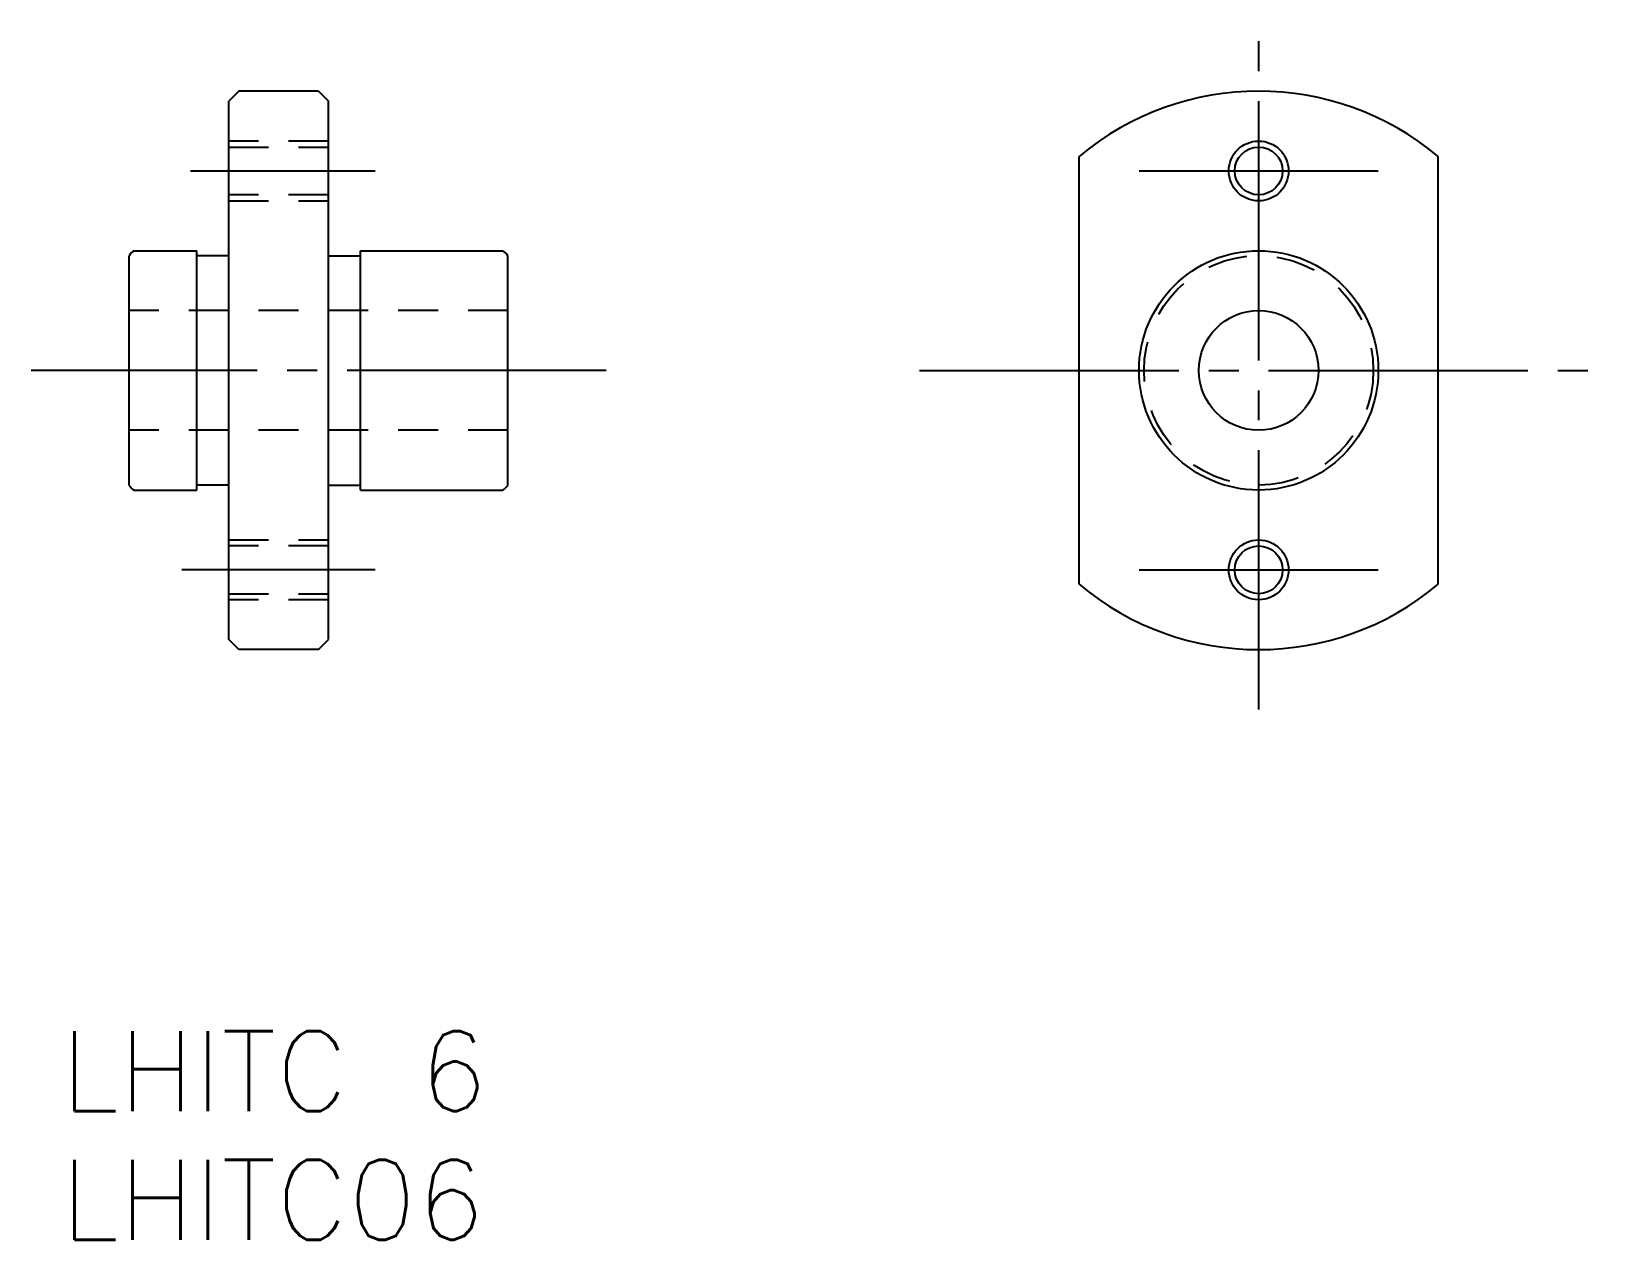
# Model space of a CAD drawing. Extents: x -197.5 to -119, y 494.5 to 555.1.
import ezdxf

# ---------------------------------------------------------------- set-up
doc = ezdxf.new("R2010")
doc.units = 0
doc.linetypes.add('CENTER', pattern=[17.5, 13, -1.5, 1.5, -1.5])
doc.linetypes.add('DASHED', pattern=[3.5, 2, -1.5])
doc.layers.get('0').update_dxf_attribs({"linetype": 'CONTINUOUS'})
doc.layers.add('CENTER', color=1, linetype='CENTER')
doc.styles.get("Standard").update_dxf_attribs({"font": 'txt.shx', "bigfont": '@extfont2.shx'})

msp = doc.modelspace()

# ---------------------------------------------------------------- linework, layer by layer
at = {"color": 7, "linetype": 'CONTINUOUS'}
for p, q in [((-187.128, 552.113), (-187.628, 551.613)), ((-187.628, 524.613), (-187.628, 551.613)), ((-187.628, 524.613), (-187.628, 551.613)), ((-183.128, 552.113), (-187.128, 552.113)), ((-183.128, 552.113), (-182.628, 551.613)), ((-182.628, 524.613), (-182.628, 551.613)), ((-182.628, 524.613), (-182.628, 551.613)), ((-144.98, 527.389), (-144.98, 548.836)), ((-126.98, 527.389), (-126.98, 548.836)), ((-192.628, 532.365), (-192.628, 543.86)), ((-192.375, 544.113), (-189.228, 544.113)), ((-189.228, 532.113), (-189.228, 544.113)), ((-187.628, 543.863), (-189.228, 543.863)), ((-182.628, 543.863), (-181.028, 543.863)), ((-181.028, 532.113), (-181.028, 544.113)), ((-181.028, 544.113), (-173.88, 544.113)), ((-179.503, 544.113), (-179.503, 544.113)), ((-173.628, 532.365), (-173.628, 543.86)), ((-192.375, 532.113), (-189.228, 532.113)), ((-187.628, 532.363), (-189.228, 532.363)), ((-182.628, 532.363), (-181.028, 532.363)), ((-181.028, 532.113), (-173.88, 532.113)), ((-179.503, 532.113), (-179.503, 532.113)), ((-187.628, 531.363), (-187.628, 531.363)), ((-187.128, 524.113), (-187.628, 524.613)), ((-183.128, 524.113), (-187.128, 524.113)), ((-183.128, 524.113), (-182.628, 524.613))]:
    msp.add_line(p, q, dxfattribs=at)
at = {"color": 3, "linetype": 'DASHED'}
for p, q in [((-182.628, 549.613), (-187.628, 549.613)), ((-187.628, 549.313), (-182.628, 549.313)), ((-182.628, 546.913), (-187.628, 546.913)), ((-187.628, 546.613), (-182.628, 546.613)), ((-173.628, 541.113), (-192.628, 541.113)), ((-173.628, 535.113), (-192.628, 535.113)), ((-187.628, 529.613), (-182.628, 529.613)), ((-182.628, 529.313), (-187.628, 529.313)), ((-187.628, 526.913), (-182.628, 526.913)), ((-182.628, 526.613), (-187.628, 526.613))]:
    msp.add_line(p, q, dxfattribs=at)
at = {"color": 3, "linetype": 'CONTINUOUS'}
for centre in [(-135.98, 548.113), (-135.98, 528.113)]:
    msp.add_circle(centre, 1.5, dxfattribs=at)
at = {"color": 7, "linetype": 'CONTINUOUS'}
for centre, radius in [((-135.98, 548.113), 1.2), ((-135.98, 538.113), 6), ((-135.98, 538.113), 3), ((-135.98, 528.113), 1.2)]:
    msp.add_circle(centre, radius, dxfattribs=at)
at = {"color": 3, "linetype": 'DASHED'}
msp.add_circle((-135.98, 538.113), 5.75, dxfattribs=at)
at = {"color": 7, "linetype": 'CONTINUOUS'}
for centre, radius, start, end in [((-135.98, 538.113), 14, 49.9948, 130.0052), ((-191.878, 543.363), 0.9, 123.55731, 146.44269), ((-174.378, 543.363), 0.9, 33.55731, 56.44269), ((-191.878, 532.863), 0.9, 213.55731, 236.44269), ((-174.378, 532.863), 0.9, 303.55731, 326.44269), ((-135.98, 538.113), 14, 229.9948, 310.0052)]:
    msp.add_arc(centre, radius, start, end, dxfattribs=at)
at = {"layer": 'CENTER', "color": 1, "linetype": 'CENTER'}
for p, q in [((-135.98, 521.113), (-135.98, 555.113)), ((-189.548, 548.113), (-180.281, 548.113)), ((-189.548, 548.113), (-180.281, 548.113)), ((-141.98, 548.113), (-129.98, 548.113)), ((-168.695, 538.113), (-197.528, 538.113)), ((-152.98, 538.113), (-118.98, 538.113)), ((-180.281, 528.113), (-189.975, 528.113)), ((-141.98, 528.113), (-129.98, 528.113))]:
    msp.add_line(p, q, dxfattribs=at)

# ---------------------------------------------------------------- texts
at = {"color": 7, "linetype": 'CONTINUOUS'}
for s, p in [('LHITC 6', (-196.047, 500.979)), ('LHITC06', (-196.047, 494.53))]:
    msp.add_text(s, height=4, dxfattribs=at).set_placement(p)

doc.saveas('drawing.dxf')
